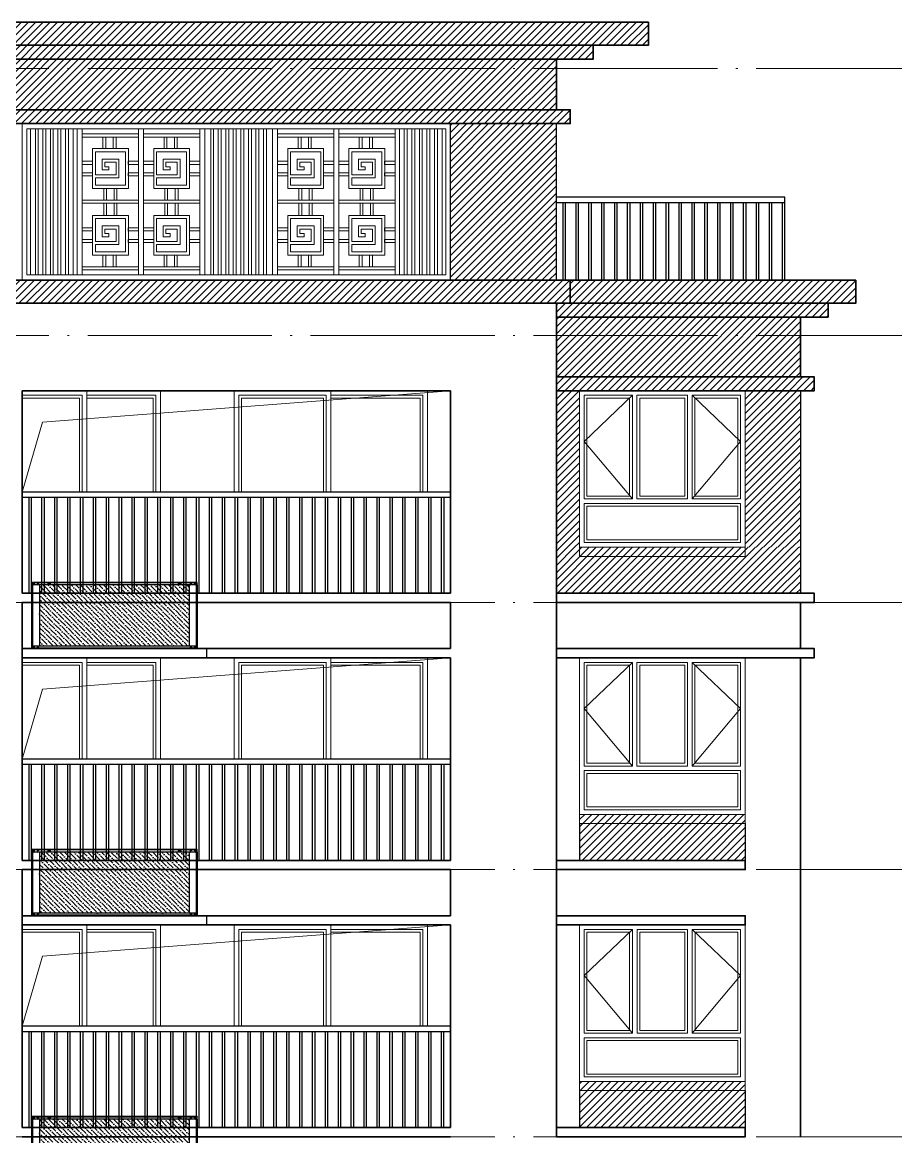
# Model space of a CAD drawing. Extents: x -518115 to 1124316, y -209821 to 1628073.
# Drawn here: x 869567 to 879117, y 137949 to 150049 of the extents above; entities that cross this region are included whole.
import ezdxf
from ezdxf.xclip import XClip

# ---------------------------------------------------------------- set-up
doc = ezdxf.new("R2010")
doc.units = 0
doc.header["$LTSCALE"] = 1000
doc.header["$MEASUREMENT"] = 0
doc.header["$XCLIPFRAME"] = 0
doc.linetypes.add('DOTE', pattern=[2.42, 2, -0.2, 0.02, -0.2])
for name, color, linetype in [('3-剖面填充（细）', 250, 'Continuous'), ('Stair-栏杆', 142, 'Continuous'), ('修改标示', 212, 'Continuous')]:
    doc.layers.add(name, color=color, linetype=linetype)
for name, color, linetype, lineweight in [('DOTE', 19, 'DOTE', 9), ('WALL', 9, 'Continuous', 40), ('WINDOW', 144, 'Continuous', 15), ('立面-中轮廓线', 213, 'Continuous', 35), ('立面-普通轮廓', 7, 'Continuous', 18), ('立面-洞口示意', 152, 'Continuous', 13), ('立面-窗开启线', 250, 'Continuous', 13)]:
    doc.layers.add(name, color=color, linetype=linetype, lineweight=lineweight)
pattern_1 = [(45, (407300, 99772.64), (-39.2886205, 39.2886205), [])]

# ---------------------------------------------------------------- blocks, each defined once
blk = doc.blocks.new('A$C0FC9229A')
at = {"color": 164}
blk.add_wipeout([(1080, 1056), (1079, 1057), (-923, 1057), (-923, 1056), (-923, 1027), (-922, 1027), (-922, 287), (-923, 287), (-923, 257), (-923, 257), (1079, 257), (1080, 257), (1080, 287), (1078, 287), (1078, 1027), (1080, 1027)], dxfattribs=at).translate(0, 0, 0).dxf.layer = 'WALL'
h = blk.add_hatch()
h.set_pattern_fill('ANSI36', color=164, scale=25, style=0)
h.set_pattern_definition([(45, (0, 0), (21.0475, 77.1741), [99.2188, -19.8438, 0, -19.8438])])
h.paths.add_polyline_path([(983, 287), (983, 1027), (-826, 1027), (-826, 287)])
for p, q in [((-923, 1057), (1079, 1057)), ((-923, 1057), (1079, 1057)), ((-923, 1027), (-923, 1057)), ((-923, 1027), (-923, 1056)), ((-923, 1056), (-923, 1056)), ((-923, 1052), (1080, 1052)), ((-923, 1052), (1079, 1052)), ((-923, 1027), (1080, 1027)), ((-922, 1027), (-922, 287)), ((-922, 287), (-922, 1027)), ((-921, 287), (-921, 1027)), ((-912, 1057), (-912, 1027)), ((-912, 1027), (-912, 287)), ((-912, 1027), (-912, 287)), ((-897, 1040), (-899, 1038)), ((-899, 1038), (-899, 1036)), ((-899, 1036), (-897, 1034)), ((-897, 1030), (-897, 1044)), ((-894, 1038), (-897, 1040)), ((-897, 1034), (-894, 1036)), ((-894, 1036), (-894, 1038)), ((-847, 1040), (-849, 1038)), ((-849, 1038), (-849, 1036)), ((-849, 1036), (-847, 1034)), ((-847, 1030), (-847, 1044)), ((-844, 1038), (-847, 1040)), ((-847, 1034), (-844, 1036)), ((-844, 1036), (-844, 1038)), ((-826, 1027), (-826, 287)), ((-826, 1027), (-826, 287)), ((-720, 1045), (-703, 1045)), ((-720, 1035), (-703, 1035)), ((-711, 1054), (-711, 1025)), ((859, 1045), (876, 1045)), ((859, 1035), (876, 1035)), ((868, 1054), (868, 1025)), ((983, 1027), (983, 287)), ((1003, 1040), (1001, 1038)), ((1001, 1038), (1001, 1036)), ((1001, 1036), (1003, 1034)), ((1003, 1030), (1003, 1044)), ((1006, 1038), (1003, 1040)), ((1003, 1034), (1006, 1036)), ((1006, 1036), (1006, 1038)), ((1053, 1040), (1051, 1038)), ((1051, 1038), (1051, 1036)), ((1051, 1036), (1053, 1034)), ((1053, 1030), (1053, 1044)), ((1056, 1038), (1053, 1040)), ((1053, 1034), (1056, 1036)), ((1056, 1036), (1056, 1038)), ((1068, 1057), (1068, 1027)), ((1068, 1027), (1068, 287)), ((1068, 1027), (1068, 287)), ((1077, 287), (1077, 1027)), ((1078, 287), (1078, 1027)), ((1078, 1027), (1078, 287)), ((1079, 1027), (1079, 1057)), ((1080, 1056), (1079, 1056)), ((1080, 1027), (1080, 1056)), ((-923, 287), (1080, 287)), ((-923, 287), (-923, 257)), ((-923, 287), (-923, 257)), ((-922, 287), (-826, 287)), ((-912, 257), (-912, 287)), ((-899, 278), (-897, 280)), ((-899, 276), (-899, 278)), ((-897, 274), (-899, 276)), ((-897, 284), (-897, 270)), ((-897, 280), (-894, 278)), ((-894, 276), (-897, 274)), ((-894, 278), (-894, 276)), ((-849, 278), (-847, 280)), ((-849, 276), (-849, 278)), ((-847, 274), (-849, 276)), ((-847, 284), (-847, 270)), ((-847, 280), (-844, 278)), ((-844, 276), (-847, 274)), ((-844, 278), (-844, 276)), ((1001, 278), (1003, 280)), ((1001, 276), (1001, 278)), ((1003, 274), (1001, 276)), ((1003, 284), (1003, 270)), ((1003, 280), (1006, 278)), ((1006, 276), (1003, 274)), ((1006, 278), (1006, 276)), ((1051, 278), (1053, 280)), ((1051, 276), (1051, 278)), ((1053, 274), (1051, 276)), ((1053, 284), (1053, 270)), ((1053, 280), (1056, 278)), ((1056, 276), (1053, 274)), ((1056, 278), (1056, 276)), ((1068, 257), (1068, 287)), ((1079, 287), (1079, 257)), ((1080, 287), (1080, 257)), ((-923, 262), (1080, 262)), ((-923, 262), (1079, 262)), ((-923, 257), (-923, 257)), ((-923, 257), (1079, 257)), ((-923, 257), (1079, 257)), ((1080, 257), (1079, 257))]:
    blk.add_line(p, q, dxfattribs=at)
for points in [[(-923, 1052), (-923, 1052), (-923, 1052), (-923, 1052), (-923, 1052)], [(1080, 1052), (1080, 1052), (1079, 1052), (1079, 1052), (1079, 1052)], [(-923, 262), (-923, 262), (-923, 262), (-923, 262), (-923, 262)], [(1080, 262), (1080, 262), (1079, 262), (1079, 262), (1079, 262)]]:
    blk.add_lwpolyline(points, dxfattribs=at)
for centre, radius in [((-897, 1037), 10), ((-897, 1037), 9.5), ((-847, 1037), 10), ((-847, 1037), 9.5), ((1003, 1037), 10), ((1003, 1037), 9.5), ((1053, 1037), 10), ((1053, 1037), 9.5), ((-897, 277), 10), ((-897, 277), 9.5), ((-847, 277), 10), ((-847, 277), 9.5), ((1003, 277), 10), ((1003, 277), 9.5), ((1053, 277), 10), ((1053, 277), 9.5)]:
    blk.add_circle(centre, radius, dxfattribs=at)
for centre, radius, start, end in [((-923, 1056), 0.5, 90, 180), ((-720, 1040), 4.9, 87.1406, 272.8594), ((-703, 1040), 4.9, 267.1406, 92.8594), ((859, 1040), 4.9, 87.1406, 272.8594), ((876, 1040), 4.9, 267.1406, 92.8594), ((1079, 1056), 0.5, 0, 90), ((-923, 257), 0.5, 180, 270), ((1079, 257), 0.5, 270, 0)]:
    blk.add_arc(centre, radius, start, end, dxfattribs=at)
blk = doc.blocks.new('A$C6BC36758')
at = {"layer": 'WINDOW'}
for points in [[(-1750, 1650), (-1225, 1650), (-1225, 525), (-1750, 525)], [(-1175, 1650), (-625, 1650), (-625, 525), (-1175, 525)], [(-50, 1650), (-575, 1650), (-575, 525), (-50, 525)], [(-1750, 475), (-50, 475), (-50, 50), (-1750, 50)]]:
    blk.add_lwpolyline(points, close=True, dxfattribs=at)
at = {"layer": 'WINDOW', "color": 250}
for points in [[(-1720, 1620), (-1255, 1620), (-1255, 555), (-1720, 555)], [(-1145, 1620), (-655, 1620), (-655, 555), (-1145, 555)], [(-80, 1620), (-545, 1620), (-545, 555), (-80, 555)], [(-1720, 445), (-80, 445), (-80, 80), (-1720, 80)]]:
    blk.add_lwpolyline(points, close=True, dxfattribs=at)
at = {"layer": '立面-普通轮廓'}
blk.add_lwpolyline([(-1800, 1700), (0, 1700), (0, 0), (-1800, 0)], close=True, dxfattribs=at)
at = {"layer": '立面-窗开启线', "color": 251, "ltscale": 0.5, "true_color": 0x636466}
for points in [[(-1225, 1650), (-1750, 1150), (-1225, 525)], [(-575, 1650), (-50, 1150), (-575, 525)]]:
    blk.add_lwpolyline(points, dxfattribs=at)
blk = doc.blocks.new('hfhfthfthf')
at = {"layer": 'Stair-栏杆'}
for p, q in [((424317, 36476), (428967, 36476)), ((424317, 36416), (428967, 36416))]:
    blk.add_line(p, q, dxfattribs=at)
for points in [[(424387, 35376), (424387, 36416)], [(424417, 36416), (424417, 35376)], [(424527, 35376), (424527, 36416)], [(424557, 36416), (424557, 35376)], [(424667, 35376), (424667, 36416)], [(424697, 36416), (424697, 35376)], [(424807, 35376), (424807, 36416)], [(424837, 36416), (424837, 35376)], [(424947, 35376), (424947, 36416)], [(424977, 36416), (424977, 35376)], [(425087, 35376), (425087, 36416)], [(425117, 36416), (425117, 35376)], [(425227, 35376), (425227, 36416)], [(425257, 36416), (425257, 35376)], [(425367, 35376), (425367, 36416)], [(425397, 36416), (425397, 35376)], [(425507, 35376), (425507, 36416)], [(425537, 36416), (425537, 35376)], [(425647, 35376), (425647, 36416)], [(425677, 36416), (425677, 35376)], [(425787, 35376), (425787, 36416)], [(425817, 36416), (425817, 35376)], [(425927, 35376), (425927, 36416)], [(425957, 36416), (425957, 35376)], [(426067, 35376), (426067, 36416)], [(426097, 36416), (426097, 35376)], [(426207, 35376), (426207, 36416)], [(426237, 36416), (426237, 35376)], [(426347, 35376), (426347, 36416)], [(426377, 36416), (426377, 35376)], [(426487, 35376), (426487, 36416)], [(426517, 36416), (426517, 35376)], [(426627, 35376), (426627, 36416)], [(426657, 36416), (426657, 35376)], [(426767, 35376), (426767, 36416)], [(426797, 36416), (426797, 35376)], [(426907, 35376), (426907, 36416)], [(426937, 36416), (426937, 35376)], [(427047, 35376), (427047, 36416)], [(427077, 36416), (427077, 35376)], [(427187, 35376), (427187, 36416)], [(427217, 36416), (427217, 35376)], [(427327, 35376), (427327, 36416)], [(427357, 36416), (427357, 35376)], [(427467, 35376), (427467, 36416)], [(427497, 36416), (427497, 35376)], [(427607, 35376), (427607, 36416)], [(427637, 36416), (427637, 35376)], [(427747, 35376), (427747, 36416)], [(427777, 36416), (427777, 35376)], [(427887, 35376), (427887, 36416)], [(427917, 36416), (427917, 35376)], [(428027, 35376), (428027, 36416)], [(428057, 36416), (428057, 35376)], [(428167, 35376), (428167, 36416)], [(428197, 36416), (428197, 35376)], [(428307, 35376), (428307, 36416)], [(428337, 36416), (428337, 35376)], [(428447, 35376), (428447, 36416)], [(428477, 36416), (428477, 35376)], [(428587, 35376), (428587, 36416)], [(428617, 36416), (428617, 35376)], [(428727, 35376), (428727, 36416)], [(428757, 36416), (428757, 35376)], [(428867, 35376), (428867, 36416)], [(428897, 36416), (428897, 35376)]]:
    blk.add_lwpolyline(points, dxfattribs=at)
blk = doc.blocks.new('A$C41BE1890')
at = {"layer": 'WINDOW'}
blk.add_line((-1050, 2300), (-1050, 0), dxfattribs=at)
for points in [[(-2050, 2250), (-1100, 2250), (-1100, 50), (-2050, 50)], [(-50, 2250), (-1050, 2250), (-1050, 50), (-50, 50)]]:
    blk.add_lwpolyline(points, close=True, dxfattribs=at)
at = {"layer": 'WINDOW', "color": 250}
blk.add_lwpolyline([(-2020, 2220), (-1130, 2220), (-1130, 80), (-2020, 80)], close=True, dxfattribs=at)
blk.add_lwpolyline([(-1050, 80), (-80, 80), (-80, 2220), (-1050, 2220)], dxfattribs=at)
at = {"layer": '立面-普通轮廓'}
blk.add_lwpolyline([(-2100, 2300), (0, 2300), (0, 0), (-2100, 0)], close=True, dxfattribs=at)
blk = doc.blocks.new('A$C28396737')
at = {"layer": 'WINDOW'}
blk.add_line((-800, 2300), (-800, 0), dxfattribs=at)
for points in [[(-1550, 2250), (-850, 2250), (-850, 50), (-1550, 50)], [(-50, 2250), (-800, 2250), (-800, 50), (-50, 50)]]:
    blk.add_lwpolyline(points, close=True, dxfattribs=at)
at = {"layer": 'WINDOW', "color": 250}
blk.add_lwpolyline([(-1520, 2220), (-880, 2220), (-880, 80), (-1520, 80)], close=True, dxfattribs=at)
blk.add_lwpolyline([(-800, 80), (-80, 80), (-80, 2220), (-800, 2220)], dxfattribs=at)
at = {"layer": '立面-普通轮廓'}
blk.add_lwpolyline([(-1600, 2300), (0, 2300), (0, 0), (-1600, 0)], close=True, dxfattribs=at)
blk = doc.blocks.new('GDGTFHFHFGHB')
at = {"layer": '立面-中轮廓线'}
for p, q in [((462267, 38176), (462267, 35376)), ((466917, 38176), (466917, 37676)), ((468067, 38176), (468067, 35276)), ((470717, 38176), (470717, 35276)), ((466917, 37576), (466917, 35376))]:
    blk.add_line(p, q, dxfattribs=at)
for points in [[(466917, 37676), (462267, 37676)], [(468067, 37576), (470117, 37576), (470117, 37676), (468067, 37676)], [(462267, 37576), (466917, 37576)], [(466917, 35376), (462267, 35376)], [(468067, 35276), (470117, 35276), (470117, 35376), (468067, 35376)], [(462267, 35276), (466917, 35276)]]:
    blk.add_lwpolyline(points, dxfattribs=at)
at = {"layer": '立面-普通轮廓'}
for points in [[(470117, 35876), (468317, 35876), (468317, 35776), (470117, 35776)], [(470117, 35876), (470117, 35776)]]:
    blk.add_lwpolyline(points, dxfattribs=at)
at = {"layer": '立面-洞口示意'}
blk.add_lwpolyline([(462267, 36476), (462486, 37235), (466917, 37576)], dxfattribs=at)
ref = blk.add_blockref('A$C28396737', (463767, 35276))
XClip(ref).set_block_clipping_path([(-1500.0937163503, 1199.9999183437), (0, 2300.0000000004)])
ref = blk.add_blockref('A$C41BE1890', (466667, 35276))
XClip(ref).set_block_clipping_path([(-2100.0002853817, 1199.9999183437), (0, 2299.9999999927)])
blk.add_blockref('A$C6BC36758', (470117, 35876))
at = {"xscale": -1}
blk.add_blockref('hfhfthfthf', (891233, 0), dxfattribs=at)
blk = doc.blocks.new('GHFHTFHFTHF')
at = {"layer": '3-剖面填充（细）'}
h = blk.add_hatch(dxfattribs=at)
h.set_pattern_fill('ANSI31', color=256, scale=35)
h.set_pattern_definition([(45, (0, 0), (-39.2886205, 39.2886205), [])])
h.paths.add_polyline_path([(470117, 44076), (468317, 44076), (468317, 44576), (470117, 44576)])
for p, q in [((468317, 44476), (468317, 44076)), ((470117, 44476), (470117, 44076))]:
    blk.add_line(p, q, dxfattribs=at)
blk = doc.blocks.new('A$C2CC04333')
at = {"layer": '立面-窗开启线', "color": 36, "ltscale": 0.5, "true_color": 0x88471b}
for p, q in [((0, -1700), (0, 0)), ((0, 0), (4650, 0)), ((4599, -57), (51, -57)), ((51, -57), (51, -1643)), ((91, -1643), (91, -57)), ((142, -57), (142, -1643)), ((173, -1643), (173, -57)), ((224, -57), (224, -1643)), ((255, -1643), (255, -57)), ((306, -57), (306, -1643)), ((337, -1643), (337, -57)), ((388, -57), (388, -1643)), ((419, -1643), (419, -57)), ((470, -57), (470, -1643)), ((501, -1643), (501, -57)), ((552, -57), (552, -1643)), ((598, -57), (598, -1643)), ((650, -1643), (650, -57)), ((1264, -112), (650, -112)), ((1264, -57), (1264, -1641)), ((1316, -1641), (1316, -57)), ((1930, -112), (1316, -112)), ((1930, -57), (1930, -1643)), ((1982, -1643), (1982, -57)), ((2047, -57), (2047, -1643)), ((2078, -1643), (2078, -57)), ((2129, -57), (2129, -1643)), ((2160, -1643), (2160, -57)), ((2210, -57), (2210, -1643)), ((2242, -1643), (2242, -57)), ((2292, -57), (2292, -1643)), ((2324, -1643), (2324, -57)), ((2374, -57), (2374, -1643)), ((2406, -1643), (2406, -57)), ((2456, -57), (2456, -1643)), ((2488, -1643), (2488, -57)), ((2538, -57), (2538, -1643)), ((2570, -1643), (2570, -57)), ((2620, -57), (2620, -1643)), ((2652, -1643), (2652, -57)), ((2718, -57), (2718, -1643)), ((2770, -1643), (2770, -57)), ((3384, -112), (2770, -112)), ((3384, -57), (3384, -1641)), ((3436, -1641), (3436, -57)), ((4050, -112), (3436, -112)), ((4050, -57), (4050, -1643)), ((4098, -57), (4098, -1643)), ((4149, -1643), (4149, -57)), ((4180, -57), (4180, -1643)), ((4231, -1643), (4231, -57)), ((4262, -57), (4262, -1643)), ((4313, -1643), (4313, -57)), ((4344, -57), (4344, -1643)), ((4395, -1643), (4395, -57)), ((4426, -57), (4426, -1643)), ((4477, -1643), (4477, -57)), ((4508, -57), (4508, -1643)), ((4559, -1643), (4559, -57)), ((4599, -57), (4599, -1643)), ((4650, -1700), (4650, 0)), ((650, -146), (1264, -146)), ((876, -271), (876, -146)), ((907, -146), (907, -271)), ((988, -271), (988, -146)), ((1018, -146), (1018, -271)), ((1316, -146), (1930, -146)), ((1540, -271), (1540, -146)), ((1571, -146), (1571, -271)), ((1652, -271), (1652, -146)), ((1682, -146), (1682, -271)), ((2770, -146), (3384, -146)), ((2996, -271), (2996, -146)), ((3027, -146), (3027, -271)), ((3108, -271), (3108, -146)), ((3138, -146), (3138, -271)), ((3436, -146), (4050, -146)), ((3660, -271), (3660, -146)), ((3691, -146), (3691, -271)), ((3772, -271), (3772, -146)), ((3802, -146), (3802, -271)), ((1152, -271), (763, -271)), ((763, -271), (763, -704)), ((794, -555), (794, -306)), ((1121, -306), (794, -306)), ((1121, -669), (1121, -306)), ((1152, -704), (1152, -271)), ((1816, -271), (1427, -271)), ((1427, -271), (1427, -704)), ((1458, -555), (1458, -306)), ((1785, -306), (1458, -306)), ((1785, -669), (1785, -306)), ((1816, -704), (1816, -271)), ((3272, -271), (2883, -271)), ((2883, -271), (2883, -704)), ((2914, -555), (2914, -306)), ((3241, -306), (2914, -306)), ((3241, -669), (3241, -306)), ((3272, -704), (3272, -271)), ((3936, -271), (3547, -271)), ((3547, -271), (3547, -704)), ((3578, -555), (3578, -306)), ((3905, -306), (3578, -306)), ((3905, -669), (3905, -306)), ((3936, -704), (3936, -271)), ((763, -408), (650, -408)), ((650, -443), (763, -443)), ((1049, -386), (866, -386)), ((866, -503), (866, -386)), ((1018, -420), (896, -420)), ((896, -468), (896, -420)), ((941, -468), (896, -468)), ((941, -503), (941, -468)), ((1018, -555), (1018, -420)), ((1049, -589), (1049, -386)), ((1151, -443), (1151, -408)), ((1151, -408), (1264, -408)), ((1264, -443), (1151, -443)), ((1427, -408), (1316, -408)), ((1316, -443), (1427, -443)), ((1713, -386), (1530, -386)), ((1530, -503), (1530, -386)), ((1682, -420), (1560, -420)), ((1560, -468), (1560, -420)), ((1605, -468), (1560, -468)), ((1605, -503), (1605, -468)), ((1682, -555), (1682, -420)), ((1713, -589), (1713, -386)), ((1815, -443), (1815, -408)), ((1815, -408), (1928, -408)), ((1928, -443), (1815, -443)), ((1928, -408), (1928, -443)), ((2883, -408), (2770, -408)), ((2770, -443), (2883, -443)), ((3169, -386), (2986, -386)), ((2986, -503), (2986, -386)), ((3138, -420), (3016, -420)), ((3016, -468), (3016, -420)), ((3061, -468), (3016, -468)), ((3061, -503), (3061, -468)), ((3138, -555), (3138, -420)), ((3169, -589), (3169, -386)), ((3271, -443), (3271, -408)), ((3271, -408), (3384, -408)), ((3384, -443), (3271, -443)), ((3547, -408), (3436, -408)), ((3436, -443), (3547, -443)), ((3833, -386), (3650, -386)), ((3650, -503), (3650, -386)), ((3802, -420), (3680, -420)), ((3680, -468), (3680, -420)), ((3725, -468), (3680, -468)), ((3725, -503), (3725, -468)), ((3802, -555), (3802, -420)), ((3833, -589), (3833, -386)), ((3935, -443), (3935, -408)), ((3935, -408), (4048, -408)), ((4048, -443), (3935, -443)), ((4048, -408), (4048, -443)), ((763, -533), (650, -533)), ((650, -567), (763, -567)), ((1018, -555), (794, -555)), ((1049, -589), (794, -589)), ((794, -669), (794, -589)), ((941, -503), (866, -503)), ((1151, -567), (1151, -533)), ((1151, -533), (1264, -533)), ((1264, -567), (1151, -567)), ((1427, -533), (1316, -533)), ((1316, -567), (1427, -567)), ((1682, -555), (1458, -555)), ((1713, -589), (1458, -589)), ((1458, -669), (1458, -589)), ((1605, -503), (1530, -503)), ((1815, -567), (1815, -533)), ((1815, -533), (1928, -533)), ((1928, -567), (1815, -567)), ((1928, -533), (1928, -567)), ((2883, -533), (2770, -533)), ((2770, -567), (2883, -567)), ((3138, -555), (2914, -555)), ((3169, -589), (2914, -589)), ((2914, -669), (2914, -589)), ((3061, -503), (2986, -503)), ((3271, -567), (3271, -533)), ((3271, -533), (3384, -533)), ((3384, -567), (3271, -567)), ((3547, -533), (3436, -533)), ((3436, -567), (3547, -567)), ((3802, -555), (3578, -555)), ((3833, -589), (3578, -589)), ((3578, -669), (3578, -589)), ((3725, -503), (3650, -503)), ((3935, -567), (3935, -533)), ((3935, -533), (4048, -533)), ((4048, -567), (3935, -567)), ((4048, -533), (4048, -567)), ((763, -704), (1152, -704)), ((1121, -669), (794, -669)), ((885, -704), (885, -832)), ((915, -832), (915, -704)), ((997, -704), (997, -832)), ((1028, -832), (1028, -704)), ((1427, -704), (1816, -704)), ((1785, -669), (1458, -669)), ((1549, -704), (1549, -832)), ((1579, -832), (1579, -704)), ((1661, -704), (1661, -832)), ((1692, -832), (1692, -704)), ((2883, -704), (3272, -704)), ((3241, -669), (2914, -669)), ((3005, -704), (3005, -832)), ((3035, -832), (3035, -704)), ((3117, -704), (3117, -832)), ((3148, -832), (3148, -704)), ((3547, -704), (3936, -704)), ((3905, -669), (3578, -669)), ((3669, -704), (3669, -832)), ((3699, -832), (3699, -704)), ((3781, -704), (3781, -832)), ((3812, -832), (3812, -704)), ((1264, -832), (650, -832)), ((1930, -832), (1316, -832)), ((3384, -832), (2770, -832)), ((4050, -832), (3436, -832)), ((650, -864), (1264, -864)), ((885, -996), (885, -867)), ((915, -867), (915, -996)), ((997, -996), (997, -867)), ((1028, -867), (1028, -996)), ((1316, -864), (1930, -864)), ((1549, -996), (1549, -867)), ((1579, -867), (1579, -996)), ((1661, -996), (1661, -867)), ((1692, -867), (1692, -996)), ((2770, -864), (3384, -864)), ((3005, -996), (3005, -867)), ((3035, -867), (3035, -996)), ((3117, -996), (3117, -867)), ((3148, -867), (3148, -996)), ((3436, -864), (4050, -864)), ((3669, -996), (3669, -867)), ((3699, -867), (3699, -996)), ((3781, -996), (3781, -867)), ((3812, -867), (3812, -996)), ((1152, -996), (763, -996)), ((763, -996), (763, -1428)), ((794, -1279), (794, -1030)), ((1121, -1030), (794, -1030)), ((1121, -1394), (1121, -1030)), ((1152, -1428), (1152, -996)), ((1816, -996), (1427, -996)), ((1427, -996), (1427, -1428)), ((1458, -1279), (1458, -1030)), ((1785, -1030), (1458, -1030)), ((1785, -1394), (1785, -1030)), ((1816, -1428), (1816, -996)), ((3272, -996), (2883, -996)), ((2883, -996), (2883, -1428)), ((2914, -1279), (2914, -1030)), ((3241, -1030), (2914, -1030)), ((3241, -1394), (3241, -1030)), ((3272, -1428), (3272, -996)), ((3936, -996), (3547, -996)), ((3547, -996), (3547, -1428)), ((3578, -1279), (3578, -1030)), ((3905, -1030), (3578, -1030)), ((3905, -1394), (3905, -1030)), ((3936, -1428), (3936, -996)), ((650, -1132), (763, -1132)), ((763, -1166), (650, -1166)), ((1049, -1110), (866, -1110)), ((866, -1228), (866, -1110)), ((1018, -1145), (896, -1145)), ((896, -1193), (896, -1145)), ((941, -1193), (896, -1193)), ((941, -1228), (941, -1193)), ((1018, -1279), (1018, -1145)), ((1049, -1314), (1049, -1110)), ((1264, -1132), (1151, -1132)), ((1151, -1167), (1151, -1133)), ((1151, -1166), (1264, -1166)), ((1316, -1132), (1427, -1132)), ((1427, -1166), (1316, -1166)), ((1713, -1110), (1530, -1110)), ((1530, -1228), (1530, -1110)), ((1682, -1145), (1560, -1145)), ((1560, -1193), (1560, -1145)), ((1605, -1193), (1560, -1193)), ((1605, -1228), (1605, -1193)), ((1682, -1279), (1682, -1145)), ((1713, -1314), (1713, -1110)), ((1928, -1132), (1815, -1132)), ((1815, -1167), (1815, -1133)), ((1815, -1166), (1928, -1166)), ((1928, -1166), (1928, -1132)), ((2770, -1132), (2883, -1132)), ((2883, -1166), (2770, -1166)), ((3169, -1110), (2986, -1110)), ((2986, -1228), (2986, -1110)), ((3138, -1145), (3016, -1145)), ((3016, -1193), (3016, -1145)), ((3061, -1193), (3016, -1193)), ((3061, -1228), (3061, -1193)), ((3138, -1279), (3138, -1145)), ((3169, -1314), (3169, -1110)), ((3384, -1132), (3271, -1132)), ((3271, -1167), (3271, -1133)), ((3271, -1166), (3384, -1166)), ((3436, -1132), (3547, -1132)), ((3547, -1166), (3436, -1166)), ((3833, -1110), (3650, -1110)), ((3650, -1228), (3650, -1110)), ((3802, -1145), (3680, -1145)), ((3680, -1193), (3680, -1145)), ((3725, -1193), (3680, -1193)), ((3725, -1228), (3725, -1193)), ((3802, -1279), (3802, -1145)), ((3833, -1314), (3833, -1110)), ((4048, -1132), (3935, -1132)), ((3935, -1167), (3935, -1133)), ((3935, -1166), (4048, -1166)), ((4048, -1166), (4048, -1132)), ((650, -1257), (763, -1257)), ((763, -1291), (650, -1291)), ((1018, -1279), (794, -1279)), ((1049, -1314), (794, -1314)), ((794, -1394), (794, -1314)), ((941, -1228), (866, -1228)), ((1264, -1257), (1151, -1257)), ((1151, -1292), (1151, -1258)), ((1151, -1291), (1264, -1291)), ((1316, -1257), (1427, -1257)), ((1427, -1291), (1316, -1291)), ((1682, -1279), (1458, -1279)), ((1713, -1314), (1458, -1314)), ((1458, -1394), (1458, -1314)), ((1605, -1228), (1530, -1228)), ((1928, -1257), (1815, -1257)), ((1815, -1292), (1815, -1258)), ((1815, -1291), (1928, -1291)), ((1928, -1291), (1928, -1257)), ((2770, -1257), (2883, -1257)), ((2883, -1291), (2770, -1291)), ((3138, -1279), (2914, -1279)), ((3169, -1314), (2914, -1314)), ((2914, -1394), (2914, -1314)), ((3061, -1228), (2986, -1228)), ((3384, -1257), (3271, -1257)), ((3271, -1292), (3271, -1258)), ((3271, -1291), (3384, -1291)), ((3436, -1257), (3547, -1257)), ((3547, -1291), (3436, -1291)), ((3802, -1279), (3578, -1279)), ((3833, -1314), (3578, -1314)), ((3578, -1394), (3578, -1314)), ((3725, -1228), (3650, -1228)), ((4048, -1257), (3935, -1257)), ((3935, -1292), (3935, -1258)), ((3935, -1291), (4048, -1291)), ((4048, -1291), (4048, -1257)), ((763, -1428), (1152, -1428)), ((1121, -1394), (794, -1394)), ((876, -1428), (876, -1554)), ((907, -1554), (907, -1428)), ((988, -1428), (988, -1554)), ((1018, -1554), (1018, -1428)), ((1427, -1428), (1816, -1428)), ((1785, -1394), (1458, -1394)), ((1540, -1428), (1540, -1554)), ((1571, -1554), (1571, -1428)), ((1652, -1428), (1652, -1554)), ((1682, -1554), (1682, -1428)), ((2883, -1428), (3272, -1428)), ((3241, -1394), (2914, -1394)), ((2996, -1428), (2996, -1554)), ((3027, -1554), (3027, -1428)), ((3108, -1428), (3108, -1554)), ((3138, -1554), (3138, -1428)), ((3547, -1428), (3936, -1428)), ((3905, -1394), (3578, -1394)), ((3660, -1428), (3660, -1554)), ((3691, -1554), (3691, -1428)), ((3772, -1428), (3772, -1554)), ((3802, -1554), (3802, -1428)), ((650, -1554), (1264, -1554)), ((1316, -1554), (1930, -1554)), ((2770, -1554), (3384, -1554)), ((3436, -1554), (4050, -1554)), ((4599, -1643), (51, -1643)), ((1264, -1588), (650, -1588)), ((1930, -1588), (1316, -1588)), ((3384, -1588), (2770, -1588)), ((4050, -1588), (3436, -1588)), ((0, -1700), (4650, -1700))]:
    blk.add_line(p, q, dxfattribs=at)
blk = doc.blocks.new('FDSFSCSD')
blk.add_blockref('A$C2CC04333', (411205, 57876))

msp = doc.modelspace()

# ---------------------------------------------------------------- hatches: boundary and pattern name
at = {"layer": '3-剖面填充（细）'}
h = msp.add_hatch(dxfattribs=at)
h.set_pattern_fill('ANSI31', color=256, scale=35)
h.set_pattern_definition([(45, (406900, 103772.64), (-39.2886205, 39.2886205), [])])
h.paths.add_polyline_path([(852916.6, 148948.6), (852916.6, 150048.6), (876366.6, 150048.6), (876366.6, 149798.6), (875766.6, 149798.6), (875766.6, 149648.6), (875366.6, 149648.6), (875366.6, 149098.6), (875516.6, 149098.6), (875516.6, 148948.6)])
h = msp.add_hatch(dxfattribs=at)
h.set_pattern_fill('ANSI31', color=256, scale=35)
h.set_pattern_definition([(45, (407900, 102372.64), (-39.2886205, 39.2886205), [])])
h.paths.add_polyline_path([(874216.6, 147248.6), (874216.6, 148948.6), (875366.6, 148948.6), (875366.6, 147248.6)])
h = msp.add_hatch(dxfattribs=at)
h.set_pattern_fill('ANSI31', color=256, scale=35)
h.set_pattern_definition([(45, (407750, 100972.64), (-39.2886205, 39.2886205), [])])
h.paths.add_polyline_path([(830316.6, 146998.6), (875516.6, 146998.6), (875516.6, 147248.6), (830316.6, 147248.6)])
h = msp.add_hatch(dxfattribs=at)
h.set_pattern_fill('ANSI31', color=256, scale=35)
h.set_pattern_definition([(45, (404650, 100972.64), (-39.2886205, 39.2886205), [])])
h.paths.add_polyline_path([(875516.6, 146998.6), (875516.6, 147248.6), (878616.6, 147248.6), (878616.6, 146998.6), (878316.6, 146998.6), (878316.6, 146848.6), (878016.6, 146848.6), (878016.6, 146198.6), (878166.6, 146198.6), (878166.6, 146048.6), (875366.6, 146048.6), (875366.6, 146998.6)])
h = msp.add_hatch(dxfattribs=at)
h.set_pattern_fill('ANSI31', color=256, scale=35)
h.set_pattern_definition(pattern_1)
h.paths.add_polyline_path([(875616.6, 144348.6), (875366.6, 144348.6), (875366.6, 146048.6), (875616.6, 146048.6)])
h = msp.add_hatch(dxfattribs=at)
h.set_pattern_fill('ANSI31', color=256, scale=35)
h.set_pattern_definition([(45, (409350, 99772.64), (-39.2886205, 39.2886205), [])])
h.paths.add_polyline_path([(878016.6, 144348.6), (877416.6, 144348.6), (877416.6, 146048.6), (878016.6, 146048.6)])
h = msp.add_hatch(dxfattribs=at)
h.set_pattern_fill('ANSI31', color=256, scale=35)
h.set_pattern_definition(pattern_1)
h.paths.add_polyline_path([(878016.6, 143848.6), (875366.6, 143848.6), (875366.6, 144348.6), (878016.6, 144348.6)])
h = msp.add_hatch(dxfattribs=at)
h.set_pattern_fill('ANSI31', color=256, scale=35)
h.set_pattern_definition([(45, (407300, 93972.64), (-39.2886205, 39.2886205), [])])
h.paths.add_polyline_path([(877416.6, 138048.6), (875616.6, 138048.6), (875616.6, 138548.6), (877416.6, 138548.6)])

# ---------------------------------------------------------------- linework, layer by layer
at = {"color": 7}
for p, q in [((874216.6, 147248.6), (874216.6, 148948.6)), ((875366.6, 147248.6), (875366.6, 148948.6)), ((878016.6, 146048.6), (878016.6, 143848.6))]:
    msp.add_line(p, q, dxfattribs=at)
at = {"layer": '3-剖面填充（细）'}
for p, q in [((875616.6, 138448.6), (875616.6, 138048.6)), ((877416.6, 138448.6), (877416.6, 138048.6))]:
    msp.add_line(p, q, dxfattribs=at)
at = {"layer": 'DOTE', "linetype": 'DOTE'}
for p, q in [((826716.6, 149548.6), (879116.6, 149548.6)), ((826716.6, 146648.6), (879116.6, 146648.6)), ((826716.6, 143748.6), (879116.6, 143748.6)), ((826716.6, 140848.6), (879116.6, 140848.6)), ((826716.6, 137948.6), (879116.6, 137948.6))]:
    msp.add_line(p, q, dxfattribs=at)
at = {"layer": 'Stair-栏杆'}
for p, q in [((877846.6, 148148.6), (875366.6, 148148.6)), ((877846.6, 148088.6), (875366.6, 148088.6))]:
    msp.add_line(p, q, dxfattribs=at)
for points in [[(877846.6, 147248.6), (877846.6, 148148.6)], [(875436.6, 148088.6), (875436.6, 147248.6)], [(875466.6, 147248.6), (875466.6, 148088.6)], [(875576.6, 148088.6), (875576.6, 147248.6)], [(875606.6, 147248.6), (875606.6, 148088.6)], [(875716.6, 148088.6), (875716.6, 147248.6)], [(875746.6, 147248.6), (875746.6, 148088.6)], [(875856.6, 148088.6), (875856.6, 147248.6)], [(875886.6, 147248.6), (875886.6, 148088.6)], [(875996.6, 148088.6), (875996.6, 147248.6)], [(876026.6, 147248.6), (876026.6, 148088.6)], [(876136.6, 148088.6), (876136.6, 147248.6)], [(876166.6, 147248.6), (876166.6, 148088.6)], [(876276.6, 148088.6), (876276.6, 147248.6)], [(876306.6, 147248.6), (876306.6, 148088.6)], [(876416.6, 148088.6), (876416.6, 147248.6)], [(876446.6, 147248.6), (876446.6, 148088.6)], [(876556.6, 148088.6), (876556.6, 147248.6)], [(876586.6, 147248.6), (876586.6, 148088.6)], [(876696.6, 148088.6), (876696.6, 147248.6)], [(876726.6, 147248.6), (876726.6, 148088.6)], [(876836.6, 148088.6), (876836.6, 147248.6)], [(876866.6, 147248.6), (876866.6, 148088.6)], [(876976.6, 148088.6), (876976.6, 147248.6)], [(877006.6, 147248.6), (877006.6, 148088.6)], [(877116.6, 148088.6), (877116.6, 147248.6)], [(877146.6, 147248.6), (877146.6, 148088.6)], [(877256.6, 148088.6), (877256.6, 147248.6)], [(877286.6, 147248.6), (877286.6, 148088.6)], [(877396.6, 148088.6), (877396.6, 147248.6)], [(877426.6, 147248.6), (877426.6, 148088.6)], [(877536.6, 148088.6), (877536.6, 147248.6)], [(877566.6, 147248.6), (877566.6, 148088.6)], [(877676.6, 148088.6), (877676.6, 147248.6)], [(877706.6, 147248.6), (877706.6, 148088.6)], [(877816.6, 148088.6), (877816.6, 147248.6)]]:
    msp.add_lwpolyline(points, dxfattribs=at)
at = {"layer": '立面-中轮廓线', "color": 2}
for p, q in [((875366.6, 150048.6), (852916.6, 150048.6)), ((875766.6, 149798.6), (852916.6, 149798.6)), ((875366.6, 149648.6), (852916.6, 149648.6)), ((875366.6, 149098.6), (852916.6, 149098.6)), ((875366.6, 148948.6), (852916.6, 148948.6)), ((875366.6, 147248.6), (852916.6, 147248.6)), ((878016.6, 147248.6), (875366.6, 147248.6)), ((875366.6, 146998.6), (852916.6, 146998.6)), ((878316.6, 146998.6), (875366.6, 146998.6)), ((878016.6, 146848.6), (875366.6, 146848.6)), ((878016.6, 146198.6), (875366.6, 146198.6)), ((878016.6, 146048.6), (875366.6, 146048.6)), ((878016.6, 143848.6), (875366.6, 143848.6)), ((878016.6, 143748.6), (875366.6, 143748.6)), ((878016.6, 143248.6), (875366.6, 143248.6)), ((878016.6, 143148.6), (875366.6, 143148.6))]:
    msp.add_line(p, q, dxfattribs=at)
at = {"layer": '立面-中轮廓线'}
for p, q in [((875366.6, 146998.6), (875366.6, 143748.6)), ((869566.6, 146048.6), (869566.6, 143848.6)), ((874216.6, 146048.6), (874216.6, 143848.6)), ((869566.6, 143748.6), (869566.6, 140948.6)), ((874216.6, 143748.6), (874216.6, 143248.6)), ((875366.6, 143748.6), (875366.6, 140848.6)), ((874216.6, 143148.6), (874216.6, 140948.6)), ((878016.6, 143148.6), (878016.6, 140848.6))]:
    msp.add_line(p, q, dxfattribs=at)
at = {"layer": '立面-中轮廓线', "color": 2}
for points in [[(875366.6, 150048.6), (876366.6, 150048.6), (876366.6, 149798.6), (875766.6, 149798.6), (875766.6, 149648.6), (875366.6, 149648.6), (875366.6, 149098.6), (875516.6, 149098.6), (875516.6, 148948.6), (875366.6, 148948.6)], [(875366.6, 147248.6), (875516.6, 147248.6), (875516.6, 146998.6), (875366.6, 146998.6)], [(878016.6, 147248.6), (878616.6, 147248.6), (878616.6, 146998.6), (878316.6, 146998.6), (878316.6, 146848.6), (878016.6, 146848.6), (878016.6, 146198.6), (878166.6, 146198.6), (878166.6, 146048.6), (878016.6, 146048.6)], [(878016.6, 143848.6), (878166.6, 143848.6), (878166.6, 143748.6), (878016.6, 143748.6), (878016.6, 143248.6), (878166.6, 143248.6), (878166.6, 143148.6), (878016.6, 143148.6)]]:
    msp.add_lwpolyline(points, dxfattribs=at)
at = {"layer": '立面-中轮廓线'}
for points in [[(869566.6, 146048.6), (874216.6, 146048.6)], [(869566.6, 143148.6), (874216.6, 143148.6)], [(875366.6, 140848.6), (877416.6, 140848.6), (877416.6, 140948.6), (875366.6, 140948.6)]]:
    msp.add_lwpolyline(points, dxfattribs=at)
at = {"layer": '立面-普通轮廓'}
for points in [[(877416.6, 144348.6), (875616.6, 144348.6), (875616.6, 144248.6), (877416.6, 144248.6)], [(877416.6, 144348.6), (877416.6, 144248.6)], [(877416.6, 141448.6), (875616.6, 141448.6), (875616.6, 141348.6), (877416.6, 141348.6)], [(877416.6, 141448.6), (877416.6, 141348.6)]]:
    msp.add_lwpolyline(points, dxfattribs=at)
at = {"layer": '立面-洞口示意'}
for points in [[(869566.6, 144948.6), (869786.1, 145707.4), (874216.6, 146048.6)], [(869566.6, 142048.6), (869786.1, 142807.4), (874216.6, 143148.6)]]:
    msp.add_lwpolyline(points, dxfattribs=at)

# ---------------------------------------------------------------- block references
for name, p in [('FDSFSCSD', (458361.3, 91072.6)), ('A$C6BC36758', (877416.6, 144348.6)), ('A$C6BC36758', (877416.6, 141448.6))]:
    msp.add_blockref(name, p)
ref = msp.add_blockref('A$C28396737', (871066.7, 143748.6))
XClip(ref).set_block_clipping_path([(-1500.0937163503, 1199.9999183437), (0, 2300.0000000004)])
ref = msp.add_blockref('A$C41BE1890', (873966.6, 143748.6))
XClip(ref).set_block_clipping_path([(-2100.0002853817, 1199.9999183437), (0, 2299.9999999927)])
ref = msp.add_blockref('A$C28396737', (871066.7, 140848.6))
XClip(ref).set_block_clipping_path([(-1500.0937163503, 1199.9999183437), (0, 2300.0000000004)])
ref = msp.add_blockref('A$C41BE1890', (873966.6, 140848.6))
XClip(ref).set_block_clipping_path([(-2100.0002853817, 1199.9999183437), (0, 2299.9999999927)])

# ---------------------------------------------------------------- next in the draw order: block references
at = {"layer": '修改标示', "ltscale": 2, "xscale": -0.8976916526008281, "yscale": 0.8976916526008281, "zscale": 0.8976916526008281}
for p in [(870637.1, 143018), (870637.1, 137218)]:
    msp.add_blockref('A$C0FC9229A', p, dxfattribs=at)

# ---------------------------------------------------------------- next in the draw order: linework, layer by layer
at = {"color": 2}
msp.add_lwpolyline([(869567, 143248.6), (871567, 143248.6), (871567, 143148.6), (869567, 143148.6)], close=True, dxfattribs=at)
at = {"layer": '立面-中轮廓线'}
for points in [[(874216.6, 143848.6), (869566.6, 143848.6)], [(869566.6, 143748.6), (874216.6, 143748.6)], [(874216.6, 143248.6), (869566.6, 143248.6)]]:
    msp.add_lwpolyline(points, dxfattribs=at)

# ---------------------------------------------------------------- next in the draw order: block references
at = {"xscale": -1}
msp.add_blockref('hfhfthfthf', (1298533.2, 108472.6), dxfattribs=at)
msp.add_blockref('GDGTFHFHFGHB', (407300, 102672.6))

# ---------------------------------------------------------------- next in the draw order: block references
at = {"layer": '修改标示', "ltscale": 2, "xscale": -0.8976916526008281, "yscale": 0.8976916526008281, "zscale": 0.8976916526008281}
msp.add_blockref('A$C0FC9229A', (870637.1, 140118), dxfattribs=at)

# ---------------------------------------------------------------- next in the draw order: linework, layer by layer
at = {"color": 2}
msp.add_lwpolyline([(869567, 140348.6), (871567, 140348.6), (871567, 140248.6), (869567, 140248.6)], close=True, dxfattribs=at)
at = {"layer": '立面-中轮廓线'}
for points in [[(874216.6, 140948.6), (869566.6, 140948.6)], [(869566.6, 140848.6), (874216.6, 140848.6)]]:
    msp.add_lwpolyline(points, dxfattribs=at)

# ---------------------------------------------------------------- next in the draw order: block references
msp.add_blockref('GHFHTFHFTHF', (407300, 96872.6))
at = {"xscale": -1}
msp.add_blockref('hfhfthfthf', (1298533.2, 105572.6), dxfattribs=at)

doc.saveas('drawing.dxf')
